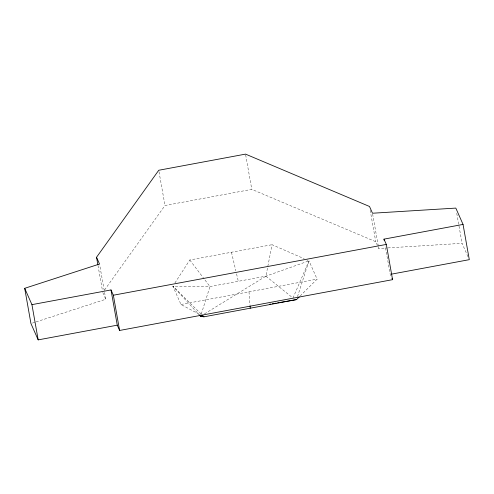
<?xml version="1.0" encoding="UTF-8"?>
<svg xmlns="http://www.w3.org/2000/svg" width="494" height="494" viewBox="0 0 494 494"><rect width="100%" height="100%" fill="white"/><g stroke="black" fill="none" stroke-linecap="round" stroke-linejoin="round"><path stroke-width="0.37" stroke-dasharray="2.47 1.85" d="M204.491 313.875L265.914 276.171L272.058 244.697L304.125 258.708M201.262 314.104L209.975 286.576L204.467 279.332M297.493 296.659L309.003 260.844L306.916 259.93M292.979 298.061L309.003 260.844L317.111 279.135L300.34 295.82M174.919 282.982L189.789 260.005L272.058 244.697M104.574 290.003L164.996 205.504L251.786 189.356L375.749 241.714L377.848 246.444M199.236 314.27L180.965 304.471L172.857 286.174L209.975 286.576L265.914 276.171L309.003 260.844M32.419 323.076L35.352 322.125M36.087 321.89L105.778 299.265L99.665 264.772M180.965 304.471L317.111 279.135M378.145 247.117L378.744 248.47L387.154 247.951M387.914 247.908L462.063 243.332L468.096 256.948M265.914 276.171L291.8 297.11M201.243 314.122L172.857 286.174L199.545 315.166M189.789 260.005L204.01 278.727M390.81 275.701L390.223 274.38L385.172 245.889M102.789 292.51L105.778 299.265M231.464 252.255L235.854 270.879M236.558 273.855L238.312 281.308M456.746 213.34L458.87 225.338M459.006 226.091L462.063 243.332M372.63 213.982L378.744 248.47M370.167 210.228L375.749 241.714M245.666 154.863L251.786 189.356M159.012 171.764L164.996 205.504M97.997 265.519L102.388 290.262M248.995 291.812L250.007 305.224"/><path stroke-width="0.74" d="M97.868 264.765L96.54 257.269L158.747 170.263L245.537 154.116L369.5 206.473L372.495 213.229L455.814 208.091L463.051 224.424L469.3 259.665L391.73 274.102M199.545 315.166L200.57 316.277L203.973 316.815L296.554 299.586L299.259 296.894M463.051 224.424L383.974 239.139L386.32 244.425L392.569 279.666L119.604 330.461L117.263 325.176L38.186 339.884L30.949 323.558L24.7 288.317L99.529 264.024L96.54 257.269M24.7 288.317L31.937 304.644L111.014 289.935L113.354 295.221L119.604 330.461M113.354 295.221L386.32 244.425M269.347 304.316L270.86 304.057M272.367 303.791L276.146 303.137M277.659 302.871L279.172 302.606M280.685 302.347L296.554 299.586M200.589 314.999L203.973 316.815L202.336 315.197M391.983 278.344L392.569 279.666M383.974 239.139L384.239 240.64M111.014 289.935L117.263 325.176M31.937 304.644L38.186 339.884M250.063 305.971L250.23 308.207M202.071 315.981L200.57 316.277L202.083 316.018"/></g></svg>
